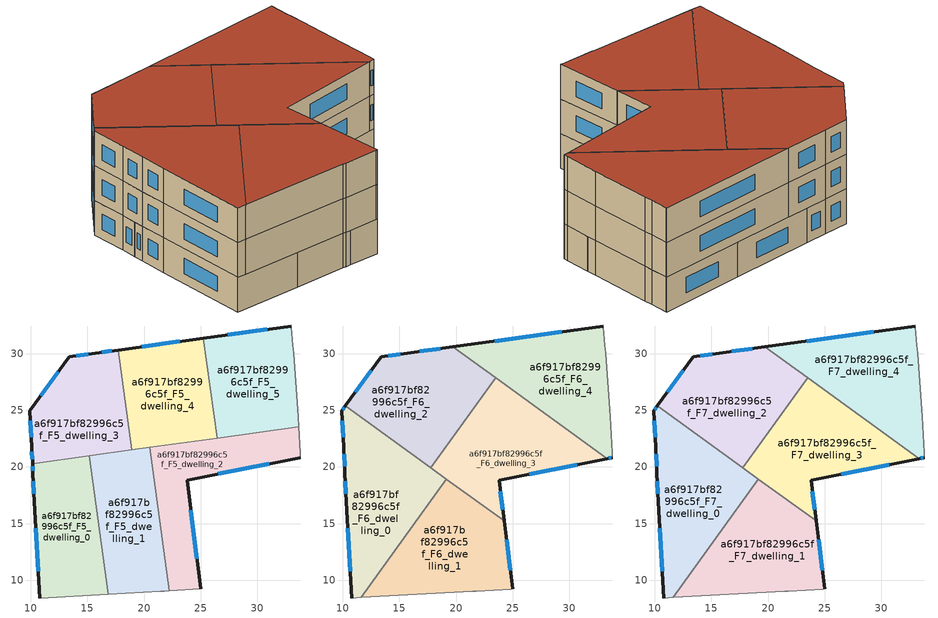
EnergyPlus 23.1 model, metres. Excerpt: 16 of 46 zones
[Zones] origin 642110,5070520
a6f917bf82996c5f_F5_dwelling_0
 floor to a6f917bf82996c5f_F4_dwelling_0 (EU_floor_Construction): 15.16,20.99 16.85,8.76 10.79,8.43 10.29,16.93 10.19,19.43 10.15,20.29 z15
 wall outside (EU_wall_Construction): 10.15,20.29 10.19,19.43 10.29,16.93 10.79,8.43 z15:18
 wall adiabatic (EU_wall_Construction): 10.79,8.43 16.85,8.76 z15:18
 wall to a6f917bf82996c5f_F5_dwelling_1 (EU_wall_Construction): 16.85,8.76 15.16,20.99 z15:18
 wall to a6f917bf82996c5f_F5_dwelling_3 (EU_wall_Construction): 15.16,20.99 10.15,20.29 z15:18
 window (EU_Window_Construction): 10.42,14.58 10.65,10.78 / 10.22,18.74 10.26,17.62 / 10.16,20.06 10.18,19.67 z15.83:17.17
a6f917bf82996c5f_F5_dwelling_1
 floor to a6f917bf82996c5f_F4_dwelling_1 (EU_floor_Construction): 20.49,21.72 22.24,9.05 21.79,9.02 21.49,9.02 16.85,8.76 15.16,20.99 z15
 wall adiabatic (EU_wall_Construction): 16.85,8.76 21.49,9.02 21.79,9.02 22.24,9.05 z15:18
 wall to a6f917bf82996c5f_F5_dwelling_2 (EU_wall_Construction): 22.24,9.05 20.49,21.72 z15:18
 wall to a6f917bf82996c5f_F5_dwelling_4 (EU_wall_Construction): 20.49,21.72 18.92,21.5 z15:18
 wall to a6f917bf82996c5f_F5_dwelling_3 (EU_wall_Construction): 18.92,21.5 15.16,20.98 z15:18
a6f917bf82996c5f_F5_dwelling_2
 floor to a6f917bf82996c5f_F4_dwelling_2 (EU_floor_Construction): 33.66,23.54 33.81,21.23 33.81,20.83 23.8,18.83 24.99,9.22 22.24,9.05 20.49,21.72 z15
 wall outside (EU_wall_Construction): 24.99,9.22 23.8,18.83 33.81,20.83 z15:18
 wall adiabatic (EU_wall_Construction): 22.24,9.05 24.99,9.22 / 33.81,20.83 33.81,21.23 33.66,23.54 z15:18
 wall to a6f917bf82996c5f_F5_dwelling_5 (EU_wall_Construction): 33.66,23.54 26.44,22.54 z15:18
 wall to a6f917bf82996c5f_F5_dwelling_4 (EU_wall_Construction): 26.44,22.54 20.49,21.72 z15:18
 window (EU_Window_Construction): 26.57,19.38 31.03,20.28 / 24.66,11.88 24.13,16.17 z15.83:17.17
a6f917bf82996c5f_F5_dwelling_3
 floor to a6f917bf82996c5f_F4_dwelling_3 (EU_floor_Construction): 17.71,30.32 18.92,21.5 10.15,20.29 10.09,21.74 9.89,24.94 13.39,29.74 15.69,30.04 z15
 wall outside (EU_wall_Construction): 17.71,30.32 15.69,30.04 13.39,29.74 9.89,24.94 10.09,21.74 10.15,20.29 z15:18
 wall to a6f917bf82996c5f_F5_dwelling_4 (EU_wall_Construction): 18.92,21.5 17.71,30.32 z15:18
 window (EU_Window_Construction): 17.15,30.24 16.25,30.12 / 10.11,21.34 10.13,20.69 / 9.94,24.05 10.03,22.62 / 12.42,28.41 10.86,26.27 / 15.06,29.96 14.03,29.82 z15.83:17.17
a6f917bf82996c5f_F5_dwelling_4
 floor to a6f917bf82996c5f_F4_dwelling_4 (EU_floor_Construction): 25.22,31.36 26.44,22.54 18.92,21.5 17.71,30.32 z15
 wall outside (EU_wall_Construction): 25.22,31.36 17.71,30.32 z15:18
 wall to a6f917bf82996c5f_F5_dwelling_5 (EU_wall_Construction): 26.44,22.54 25.22,31.36 z15:18
 window (EU_Window_Construction): 23.14,31.07 19.79,30.61 z15.83:17.17
a6f917bf82996c5f_F5_dwelling_5
 floor to a6f917bf82996c5f_F4_dwelling_5 (EU_floor_Construction): 33.01,32.44 33.01,32.34 33.11,30.74 33.21,30.04 33.61,24.43 33.66,23.54 26.44,22.54 25.22,31.36 z15
 wall outside (EU_wall_Construction): 33.01,32.44 25.22,31.36 z15:18
 wall adiabatic (EU_wall_Construction): 33.66,23.54 33.61,24.43 33.21,30.04 33.11,30.74 33.01,32.34 33.01,32.44 z15:18
 window (EU_Window_Construction): 30.85,32.14 27.38,31.66 z15.83:17.17
a6f917bf82996c5f_F6_dwelling_0
 floor to a6f917bf82996c5f_F5_dwelling_0 (EU_floor_Construction): 15.16,20.99 16.04,14.61 11.61,8.47 10.79,8.43 10.29,16.93 10.19,19.43 10.15,20.29 z18
 floor to a6f917bf82996c5f_F5_dwelling_3 (EU_floor_Construction): 16.11,21.12 10.15,20.29 10.09,21.74 9.89,24.94 10.21,25.38 z18
 floor to a6f917bf82996c5f_F5_dwelling_1 (EU_floor_Construction): 19.15,18.92 16.04,14.61 15.16,20.99 16.11,21.12 z18
 wall outside (EU_wall_Construction): 10.21,25.38 9.89,24.94 10.09,21.74 10.19,19.43 10.29,16.93 10.79,8.43 z18:21
 wall to a6f917bf82996c5f_F6_dwelling_1 (EU_wall_Construction): 11.61,8.47 19.15,18.92 z18:21
 wall adiabatic (EU_wall_Construction): 10.79,8.43 11.61,8.47 z18:21
 wall to a6f917bf82996c5f_F6_dwelling_2 (EU_wall_Construction): 17.77,19.91 10.21,25.38 z18:21
 wall to a6f917bf82996c5f_F6_dwelling_3 (EU_wall_Construction): 19.15,18.92 17.77,19.91 z18:21
 window (EU_Window_Construction): 10.12,25.25 9.98,25.06 / 10.42,14.58 10.65,10.78 / 10.22,18.74 10.26,17.62 / 10.12,21.1 10.16,20.07 / 9.94,24.05 10.03,22.62 z18.83:20.17
a6f917bf82996c5f_F6_dwelling_1
 floor to a6f917bf82996c5f_F5_dwelling_1 (EU_floor_Construction): 21.07,17.53 22.24,9.05 21.79,9.02 21.49,9.02 16.85,8.76 16.04,14.61 19.15,18.92 z18
 floor to a6f917bf82996c5f_F5_dwelling_0 (EU_floor_Construction): 16.04,14.61 16.85,8.76 11.61,8.47 z18
 floor to a6f917bf82996c5f_F5_dwelling_2 (EU_floor_Construction): 24.24,15.24 24.99,9.22 22.24,9.05 21.07,17.53 z18
 wall outside (EU_wall_Construction): 24.99,9.22 24.24,15.24 z18:21
 wall adiabatic (EU_wall_Construction): 11.61,8.47 21.49,9.02 21.79,9.02 24.89,9.22 24.99,9.22 z18:21
 wall to a6f917bf82996c5f_F6_dwelling_3 (EU_wall_Construction): 24.24,15.24 19.15,18.92 z18:21
 window (EU_Window_Construction): 24.79,10.89 24.45,13.57 z18.83:20.17
a6f917bf82996c5f_F6_dwelling_2
 floor to a6f917bf82996c5f_F5_dwelling_3 (EU_floor_Construction): 17.71,30.32 18.92,21.5 16.11,21.12 10.21,25.38 13.39,29.74 15.69,30.04 z18
 floor to a6f917bf82996c5f_F5_dwelling_4 (EU_floor_Construction): 23.51,27.86 18.92,21.5 17.71,30.32 19.71,30.6 z18
 floor to a6f917bf82996c5f_F5_dwelling_1 (EU_floor_Construction): 18.92,21.5 17.77,19.91 16.11,21.12 z18
 wall outside (EU_wall_Construction): 19.71,30.6 15.69,30.04 13.39,29.74 10.21,25.38 z18:21
 wall to a6f917bf82996c5f_F6_dwelling_3 (EU_wall_Construction): 17.77,19.91 23.51,27.86 z18:21
 wall to a6f917bf82996c5f_F6_dwelling_4 (EU_wall_Construction): 23.51,27.86 19.71,30.6 z18:21
 window (EU_Window_Construction): 12.51,28.53 11.09,26.58 / 15.06,29.96 14.03,29.82 / 18.6,30.44 16.81,30.19 z18.83:20.17
a6f917bf82996c5f_F6_dwelling_3
 floor to a6f917bf82996c5f_F5_dwelling_2 (EU_floor_Construction): 33.36,20.74 23.8,18.83 24.24,15.24 21.07,17.53 20.49,21.72 30.16,23.05 z18
 floor to a6f917bf82996c5f_F5_dwelling_1 (EU_floor_Construction): 20.49,21.72 21.07,17.53 17.77,19.91 18.92,21.5 z18
 floor to a6f917bf82996c5f_F5_dwelling_5 (EU_floor_Construction): 30.16,23.05 26.44,22.54 25.95,26.09 z18
 floor to a6f917bf82996c5f_F5_dwelling_4 (EU_floor_Construction): 25.95,26.09 26.44,22.54 18.92,21.5 23.51,27.86 z18
 wall outside (EU_wall_Construction): 24.24,15.24 23.8,18.83 33.36,20.74 z18:21
 wall to a6f917bf82996c5f_F6_dwelling_4 (EU_wall_Construction): 33.36,20.74 23.51,27.86 z18:21
 window (EU_Window_Construction): 24.12,16.23 23.92,17.84 / 26.44,19.36 30.71,20.21 z18.83:20.17
a6f917bf82996c5f_F6_dwelling_4
 floor to a6f917bf82996c5f_F5_dwelling_4 (EU_floor_Construction): 25.22,31.36 25.95,26.09 19.71,30.6 z18
 floor to a6f917bf82996c5f_F5_dwelling_5 (EU_floor_Construction): 33.01,32.44 33.01,32.34 33.11,30.74 33.21,30.04 33.61,24.43 33.66,23.54 30.16,23.05 25.95,26.09 25.22,31.36 z18
 floor to a6f917bf82996c5f_F5_dwelling_2 (EU_floor_Construction): 33.66,23.54 33.81,21.23 33.81,20.83 33.36,20.74 30.16,23.05 z18
 wall outside (EU_wall_Construction): 33.36,20.74 33.81,20.83 / 33.01,32.44 19.71,30.6 z18:21
 wall adiabatic (EU_wall_Construction): 33.81,20.83 33.81,21.23 33.61,24.43 33.21,30.04 33.11,30.74 33.01,32.34 33.01,32.44 z18:21
 window (EU_Window_Construction): 33.48,20.76 33.68,20.8 / 29.33,31.93 23.39,31.11 z18.83:20.17
a6f917bf82996c5f_F7_dwelling_0
 floor to a6f917bf82996c5f_F6_dwelling_0 (EU_floor_Construction): 19.15,18.92 11.61,8.47 10.79,8.43 10.29,16.93 10.19,19.43 10.09,21.74 9.89,24.94 10.21,25.38 z21
 wall outside (EU_wall_Construction): 10.21,25.38 9.89,24.94 10.09,21.74 10.19,19.43 10.29,16.93 10.79,8.43 z21:24
 wall to a6f917bf82996c5f_F7_dwelling_1 (EU_wall_Construction): 11.61,8.47 19.15,18.92 z21:24
 wall adiabatic (EU_wall_Construction): 10.79,8.43 11.61,8.47 z21:24
 wall to a6f917bf82996c5f_F7_dwelling_2 (EU_wall_Construction): 17.77,19.91 10.21,25.38 z21:24
 wall to a6f917bf82996c5f_F7_dwelling_3 (EU_wall_Construction): 19.15,18.92 17.77,19.91 z21:24
 window (EU_Window_Construction): 10.12,25.25 9.98,25.06 / 10.42,14.58 10.65,10.78 / 10.22,18.74 10.26,17.62 / 10.12,21.1 10.16,20.07 / 9.94,24.05 10.03,22.62 z21.83:23.17
 roof outside (EU_roof_Construction): 11.61,8.47 19.15,18.92 10.21,25.38 9.89,24.94 10.09,21.74 10.19,19.43 10.29,16.93 10.79,8.43 z24
a6f917bf82996c5f_F7_dwelling_1
 floor to a6f917bf82996c5f_F6_dwelling_1 (EU_floor_Construction): 24.24,15.24 24.99,9.22 24.89,9.22 21.79,9.02 21.49,9.02 11.61,8.47 19.15,18.92 z21
 wall outside (EU_wall_Construction): 24.99,9.22 24.24,15.24 z21:24
 wall adiabatic (EU_wall_Construction): 11.61,8.47 21.49,9.02 21.79,9.02 24.89,9.22 24.99,9.22 z21:24
 wall to a6f917bf82996c5f_F7_dwelling_3 (EU_wall_Construction): 24.24,15.24 19.15,18.92 z21:24
 window (EU_Window_Construction): 24.79,10.89 24.45,13.57 z21.83:23.17
 roof outside (EU_roof_Construction): 24.99,9.22 24.24,15.24 19.15,18.92 11.61,8.47 21.49,9.02 21.79,9.02 24.89,9.22 z24
a6f917bf82996c5f_F7_dwelling_2
 floor to a6f917bf82996c5f_F6_dwelling_2 (EU_floor_Construction): 23.51,27.86 17.77,19.91 10.21,25.38 13.39,29.74 15.69,30.04 19.71,30.6 z21
 wall outside (EU_wall_Construction): 19.71,30.6 15.69,30.04 13.39,29.74 10.21,25.38 z21:24
 wall to a6f917bf82996c5f_F7_dwelling_3 (EU_wall_Construction): 17.77,19.91 23.51,27.86 z21:24
 wall to a6f917bf82996c5f_F7_dwelling_4 (EU_wall_Construction): 23.51,27.86 19.71,30.6 z21:24
 window (EU_Window_Construction): 12.51,28.53 11.09,26.58 / 15.06,29.96 14.03,29.82 / 18.6,30.44 16.81,30.19 z21.83:23.17
 roof outside (EU_roof_Construction): 17.77,19.91 23.51,27.86 19.71,30.6 15.69,30.04 13.39,29.74 10.21,25.38 z24
a6f917bf82996c5f_F7_dwelling_3
 floor to a6f917bf82996c5f_F6_dwelling_3 (EU_floor_Construction): 33.36,20.74 23.8,18.83 24.24,15.24 17.77,19.91 23.51,27.86 z21
 wall outside (EU_wall_Construction): 24.24,15.24 23.8,18.83 33.36,20.74 z21:24
 wall to a6f917bf82996c5f_F7_dwelling_4 (EU_wall_Construction): 33.36,20.74 23.51,27.86 z21:24
 window (EU_Window_Construction): 24.12,16.23 23.92,17.84 / 26.44,19.36 30.71,20.21 z21.83:23.17
 roof outside (EU_roof_Construction): 33.36,20.74 23.51,27.86 17.77,19.91 24.24,15.24 23.8,18.83 z24
a6f917bf82996c5f_F7_dwelling_4
 floor to a6f917bf82996c5f_F6_dwelling_4 (EU_floor_Construction): 33.01,32.44 33.01,32.34 33.11,30.74 33.21,30.04 33.61,24.43 33.81,21.23 33.81,20.83 33.36,20.74 19.71,30.6 z21
 wall outside (EU_wall_Construction): 33.36,20.74 33.81,20.83 / 33.01,32.44 19.71,30.6 z21:24
 wall adiabatic (EU_wall_Construction): 33.81,20.83 33.81,21.23 33.61,24.43 33.21,30.04 33.11,30.74 33.01,32.34 33.01,32.44 z21:24
 window (EU_Window_Construction): 33.48,20.76 33.68,20.8 / 29.33,31.93 23.39,31.11 z21.83:23.17
 roof outside (EU_roof_Construction): 33.81,20.83 33.81,21.23 33.61,24.43 33.21,30.04 33.11,30.74 33.01,32.34 33.01,32.44 19.71,30.6 33.36,20.74 z24
[Building]
EU S2 Campaign: North Axis=0; Terrain=City; Solar Distribution=FullExterior
[Site:Location]
Lyon-Bron: Latitude=45.75; Longitude=5; Time Zone=1; Elevation=198
[SizingPeriod:WeatherFileDays]
AnnualSizingPeriod: Begin Month=1; Begin Day of Month=1; End Month=12; End Day of Month=31; Day of Week for Start Day=Monday; Use Weather File Daylight Saving Period=No; Use Weather File Rain and Snow Indicators=No
[MATERIAL]
EU_InternalMass_Material: Roughness=MediumRough; Thickness=0.1; Conductivity=1; Density=1800; Specific Heat=900; Thermal Absorptance=0.9; Solar Absorptance=0.7; Visible Absorptance=0.7
[MATERIAL:NOMASS] Roughness=MediumRough; Thermal Absorptance=0.9; Solar Absorptance=0.7; Visible Absorptance=0.7
Name | Thermal Resistance
EU_wall_NoMass | 1.97775
EU_roof_NoMass | 1.81626
EU_floor_NoMass | 1.84812
[WINDOWMATERIAL:SIMPLEGLAZINGSYSTEM]
EU_Window_SimpleGlazing: UFactor=3.27502; Solar Heat Gain Coefficient=0.76; Visible Transmittance=0.76
[CONSTRUCTION]
EU_wall_Construction: EU_wall_NoMass
EU_roof_Construction: EU_roof_NoMass
EU_floor_Construction: EU_floor_NoMass
EU_Window_Construction: EU_Window_SimpleGlazing
EU_InternalMass_Construction: EU_InternalMass_Material
[ZONE] Type=1; Multiplier=1; Ceiling Height=autocalculate; Floor Area=autocalculate; Part of Total Floor Area=Yes
Name | Volume
a6f917bf82996c5f_F5_dwelling_0; a6f917bf82996c5f_F5_dwelling_1 | 202.613
a6f917bf82996c5f_F6_dwelling_0; a6f917bf82996c5f_F7_dwelling_0 | 243.11
a6f917bf82996c5f_F6_dwelling_1; a6f917bf82996c5f_F7_dwelling_1 | 243.13
a6f917bf82996c5f_F5_dwelling_2 | 202.587
a6f917bf82996c5f_F6_dwelling_2; a6f917bf82996c5f_F7_dwelling_2; a6f917bf82996c5f_F6_dwelling_4; a6f917bf82996c5f_F7_dwelling_4 | 243.127
a6f917bf82996c5f_F5_dwelling_3 | 202.614
a6f917bf82996c5f_F6_dwelling_3; a6f917bf82996c5f_F7_dwelling_3 | 243.122
a6f917bf82996c5f_F5_dwelling_4 | 202.584
a6f917bf82996c5f_F5_dwelling_5 | 202.605
[INTERNALMASS] Construction=EU_InternalMass_Construction
Name | Zone or ZoneList | Surface Area
a6f917bf82996c5f_F5_dwelling_0_EU_InternalMass | a6f917bf82996c5f_F5_dwelling_0 | 67.5375
a6f917bf82996c5f_F5_dwelling_1_EU_InternalMass | a6f917bf82996c5f_F5_dwelling_1 | 67.5373
a6f917bf82996c5f_F5_dwelling_2_EU_InternalMass | a6f917bf82996c5f_F5_dwelling_2 | 67.5289
a6f917bf82996c5f_F5_dwelling_3_EU_InternalMass | a6f917bf82996c5f_F5_dwelling_3 | 67.5383
a6f917bf82996c5f_F5_dwelling_4_EU_InternalMass | a6f917bf82996c5f_F5_dwelling_4 | 67.5281
a6f917bf82996c5f_F5_dwelling_5_EU_InternalMass | a6f917bf82996c5f_F5_dwelling_5 | 67.5348
a6f917bf82996c5f_F6_dwelling_0_EU_InternalMass | a6f917bf82996c5f_F6_dwelling_0 | 81.037
a6f917bf82996c5f_F6_dwelling_1_EU_InternalMass | a6f917bf82996c5f_F6_dwelling_1 | 81.0434
a6f917bf82996c5f_F6_dwelling_2_EU_InternalMass | a6f917bf82996c5f_F6_dwelling_2 | 81.044
a6f917bf82996c5f_F6_dwelling_3_EU_InternalMass | a6f917bf82996c5f_F6_dwelling_3 | 81.0414
a6f917bf82996c5f_F6_dwelling_4_EU_InternalMass | a6f917bf82996c5f_F6_dwelling_4 | 81.042
a6f917bf82996c5f_F7_dwelling_0_EU_InternalMass | a6f917bf82996c5f_F7_dwelling_0 | 81.037
a6f917bf82996c5f_F7_dwelling_1_EU_InternalMass | a6f917bf82996c5f_F7_dwelling_1 | 81.0434
a6f917bf82996c5f_F7_dwelling_2_EU_InternalMass | a6f917bf82996c5f_F7_dwelling_2 | 81.044
a6f917bf82996c5f_F7_dwelling_3_EU_InternalMass | a6f917bf82996c5f_F7_dwelling_3 | 81.0414
a6f917bf82996c5f_F7_dwelling_4_EU_InternalMass | a6f917bf82996c5f_F7_dwelling_4 | 81.042
[OTHEREQUIPMENT] Fuel Type=Electricity; Design Level Calculation Method=Watts/Area; Power per Zone Floor Area=1; Fraction Latent=0; Fraction Radiant=0; Fraction Lost=0; Carbon Dioxide Generation Rate=0; EndUse Subcategory=EU_Step8_InternalGains
Name | Zone or ZoneList or Space or SpaceList | Schedule
EU_Step8_InternalGain_a6f917bf82996c5f_F5_dwelling_0_f000 | a6f917bf82996c5f_F5_dwelling_0 | EU_Step8_GainSchedule_a6f917bf82996c5f_F5_dwelling_0_f000
EU_Step8_InternalGain_a6f917bf82996c5f_F5_dwelling_1_f000 | a6f917bf82996c5f_F5_dwelling_1 | EU_Step8_GainSchedule_a6f917bf82996c5f_F5_dwelling_1_f000
EU_Step8_InternalGain_a6f917bf82996c5f_F5_dwelling_2_f000 | a6f917bf82996c5f_F5_dwelling_2 | EU_Step8_GainSchedule_a6f917bf82996c5f_F5_dwelling_2_f000
EU_Step8_InternalGain_a6f917bf82996c5f_F5_dwelling_3_f000 | a6f917bf82996c5f_F5_dwelling_3 | EU_Step8_GainSchedule_a6f917bf82996c5f_F5_dwelling_3_f000
EU_Step8_InternalGain_a6f917bf82996c5f_F5_dwelling_4_f000 | a6f917bf82996c5f_F5_dwelling_4 | EU_Step8_GainSchedule_a6f917bf82996c5f_F5_dwelling_4_f000
EU_Step8_InternalGain_a6f917bf82996c5f_F5_dwelling_5_f000 | a6f917bf82996c5f_F5_dwelling_5 | EU_Step8_GainSchedule_a6f917bf82996c5f_F5_dwelling_5_f000
EU_Step8_InternalGain_a6f917bf82996c5f_F6_dwelling_0_f000 | a6f917bf82996c5f_F6_dwelling_0 | EU_Step8_GainSchedule_a6f917bf82996c5f_F6_dwelling_0_f000
EU_Step8_InternalGain_a6f917bf82996c5f_F6_dwelling_1_f000 | a6f917bf82996c5f_F6_dwelling_1 | EU_Step8_GainSchedule_a6f917bf82996c5f_F6_dwelling_1_f000
EU_Step8_InternalGain_a6f917bf82996c5f_F6_dwelling_2_f000 | a6f917bf82996c5f_F6_dwelling_2 | EU_Step8_GainSchedule_a6f917bf82996c5f_F6_dwelling_2_f000
EU_Step8_InternalGain_a6f917bf82996c5f_F6_dwelling_3_f000 | a6f917bf82996c5f_F6_dwelling_3 | EU_Step8_GainSchedule_a6f917bf82996c5f_F6_dwelling_3_f000
EU_Step8_InternalGain_a6f917bf82996c5f_F6_dwelling_4_f000 | a6f917bf82996c5f_F6_dwelling_4 | EU_Step8_GainSchedule_a6f917bf82996c5f_F6_dwelling_4_f000
EU_Step8_InternalGain_a6f917bf82996c5f_F7_dwelling_0_f000 | a6f917bf82996c5f_F7_dwelling_0 | EU_Step8_GainSchedule_a6f917bf82996c5f_F7_dwelling_0_f000
EU_Step8_InternalGain_a6f917bf82996c5f_F7_dwelling_1_f000 | a6f917bf82996c5f_F7_dwelling_1 | EU_Step8_GainSchedule_a6f917bf82996c5f_F7_dwelling_1_f000
EU_Step8_InternalGain_a6f917bf82996c5f_F7_dwelling_2_f000 | a6f917bf82996c5f_F7_dwelling_2 | EU_Step8_GainSchedule_a6f917bf82996c5f_F7_dwelling_2_f000
EU_Step8_InternalGain_a6f917bf82996c5f_F7_dwelling_3_f000 | a6f917bf82996c5f_F7_dwelling_3 | EU_Step8_GainSchedule_a6f917bf82996c5f_F7_dwelling_3_f000
EU_Step8_InternalGain_a6f917bf82996c5f_F7_dwelling_4_f000 | a6f917bf82996c5f_F7_dwelling_4 | EU_Step8_GainSchedule_a6f917bf82996c5f_F7_dwelling_4_f000
[ZONEVENTILATION:DESIGNFLOWRATE] Schedule=EU_AlwaysOn; Design Flow Rate Calculation Method=AirChanges/Hour; Air Changes per Hour=0.759424; Ventilation Type=Natural; Fan Pressure Rise=0; Fan Total Efficiency=1; Constant Term Coefficient=1; Temperature Term Coefficient=0; Velocity Term Coefficient=0; Velocity Squared Term Coefficient=0; Minimum Indoor Temperature=-100; Maximum Indoor Temperature=100; Delta Temperature=-100; Minimum Outdoor Temperature=-100; Maximum Outdoor Temperature=100; Maximum Wind Speed=40
Name | Zone or ZoneList or Space or SpaceList
EU_ConstantAir_a6f917bf82996c5f_F5_dwelling_0 | a6f917bf82996c5f_F5_dwelling_0
EU_ConstantAir_a6f917bf82996c5f_F5_dwelling_1 | a6f917bf82996c5f_F5_dwelling_1
EU_ConstantAir_a6f917bf82996c5f_F5_dwelling_2 | a6f917bf82996c5f_F5_dwelling_2
EU_ConstantAir_a6f917bf82996c5f_F5_dwelling_3 | a6f917bf82996c5f_F5_dwelling_3
EU_ConstantAir_a6f917bf82996c5f_F5_dwelling_4 | a6f917bf82996c5f_F5_dwelling_4
EU_ConstantAir_a6f917bf82996c5f_F5_dwelling_5 | a6f917bf82996c5f_F5_dwelling_5
EU_ConstantAir_a6f917bf82996c5f_F6_dwelling_0 | a6f917bf82996c5f_F6_dwelling_0
EU_ConstantAir_a6f917bf82996c5f_F6_dwelling_1 | a6f917bf82996c5f_F6_dwelling_1
EU_ConstantAir_a6f917bf82996c5f_F6_dwelling_2 | a6f917bf82996c5f_F6_dwelling_2
EU_ConstantAir_a6f917bf82996c5f_F6_dwelling_3 | a6f917bf82996c5f_F6_dwelling_3
EU_ConstantAir_a6f917bf82996c5f_F6_dwelling_4 | a6f917bf82996c5f_F6_dwelling_4
EU_ConstantAir_a6f917bf82996c5f_F7_dwelling_0 | a6f917bf82996c5f_F7_dwelling_0
EU_ConstantAir_a6f917bf82996c5f_F7_dwelling_1 | a6f917bf82996c5f_F7_dwelling_1
EU_ConstantAir_a6f917bf82996c5f_F7_dwelling_2 | a6f917bf82996c5f_F7_dwelling_2
EU_ConstantAir_a6f917bf82996c5f_F7_dwelling_3 | a6f917bf82996c5f_F7_dwelling_3
EU_ConstantAir_a6f917bf82996c5f_F7_dwelling_4 | a6f917bf82996c5f_F7_dwelling_4
[HVACTEMPLATE:THERMOSTAT] Constant Heating Setpoint=20; Constant Cooling Setpoint=50
EU_HeatOnly_a6f917bf82996c5f_F4_dwelling_3; EU_HeatOnly_a6f917bf82996c5f_F4_dwelling_4; EU_HeatOnly_a6f917bf82996c5f_F4_dwelling_5; EU_HeatOnly_a6f917bf82996c5f_F5_dwelling_0; EU_HeatOnly_a6f917bf82996c5f_F5_dwelling_1; EU_HeatOnly_a6f917bf82996c5f_F5_dwelling_2; EU_HeatOnly_a6f917bf82996c5f_F5_dwelling_3; EU_HeatOnly_a6f917bf82996c5f_F5_dwelling_4; EU_HeatOnly_a6f917bf82996c5f_F5_dwelling_5; EU_HeatOnly_a6f917bf82996c5f_F6_dwelling_0; EU_HeatOnly_a6f917bf82996c5f_F6_dwelling_1; EU_HeatOnly_a6f917bf82996c5f_F6_dwelling_2; EU_HeatOnly_a6f917bf82996c5f_F6_dwelling_3; EU_HeatOnly_a6f917bf82996c5f_F6_dwelling_4; EU_HeatOnly_a6f917bf82996c5f_F7_dwelling_0; EU_HeatOnly_a6f917bf82996c5f_F7_dwelling_1; EU_HeatOnly_a6f917bf82996c5f_F7_dwelling_2; EU_HeatOnly_a6f917bf82996c5f_F7_dwelling_3; EU_HeatOnly_a6f917bf82996c5f_F7_dwelling_4
[HVACTEMPLATE:ZONE:IDEALLOADSAIRSYSTEM] System Availability Schedule=EU_AlwaysOn; Maximum Heating Supply Air Temperature=50; Minimum Cooling Supply Air Temperature=13; Maximum Heating Supply Air Humidity Ratio=0.0156; Minimum Cooling Supply Air Humidity Ratio=0.0077; Heating Limit=NoLimit; Cooling Limit=NoLimit; Heating Availability Schedule=EU_AlwaysOn; Cooling Availability Schedule=EU_CoolingOff; Dehumidification Control Type=ConstantSensibleHeatRatio; Cooling Sensible Heat Ratio=0.7; Dehumidification Setpoint=60; Humidification Control Type=None; Humidification Setpoint=30; Outdoor Air Method=None; Outdoor Air Flow Rate per Person=0.00944; Outdoor Air Flow Rate per Zone Floor Area=0; Outdoor Air Flow Rate per Zone=0; Demand Controlled Ventilation Type=None; Outdoor Air Economizer Type=NoEconomizer; Heat Recovery Type=None; Sensible Heat Recovery Effectiveness=0.7; Latent Heat Recovery Effectiveness=0.65
Name | Template Thermostat
a6f917bf82996c5f_F5_dwelling_0 | EU_HeatOnly_a6f917bf82996c5f_F5_dwelling_0
a6f917bf82996c5f_F5_dwelling_1 | EU_HeatOnly_a6f917bf82996c5f_F5_dwelling_1
a6f917bf82996c5f_F5_dwelling_2 | EU_HeatOnly_a6f917bf82996c5f_F5_dwelling_2
a6f917bf82996c5f_F5_dwelling_3 | EU_HeatOnly_a6f917bf82996c5f_F5_dwelling_3
a6f917bf82996c5f_F5_dwelling_4 | EU_HeatOnly_a6f917bf82996c5f_F5_dwelling_4
a6f917bf82996c5f_F5_dwelling_5 | EU_HeatOnly_a6f917bf82996c5f_F5_dwelling_5
a6f917bf82996c5f_F6_dwelling_0 | EU_HeatOnly_a6f917bf82996c5f_F6_dwelling_0
a6f917bf82996c5f_F6_dwelling_1 | EU_HeatOnly_a6f917bf82996c5f_F6_dwelling_1
a6f917bf82996c5f_F6_dwelling_2 | EU_HeatOnly_a6f917bf82996c5f_F6_dwelling_2
a6f917bf82996c5f_F6_dwelling_3 | EU_HeatOnly_a6f917bf82996c5f_F6_dwelling_3
a6f917bf82996c5f_F6_dwelling_4 | EU_HeatOnly_a6f917bf82996c5f_F6_dwelling_4
a6f917bf82996c5f_F7_dwelling_0 | EU_HeatOnly_a6f917bf82996c5f_F7_dwelling_0
a6f917bf82996c5f_F7_dwelling_1 | EU_HeatOnly_a6f917bf82996c5f_F7_dwelling_1
a6f917bf82996c5f_F7_dwelling_2 | EU_HeatOnly_a6f917bf82996c5f_F7_dwelling_2
a6f917bf82996c5f_F7_dwelling_3 | EU_HeatOnly_a6f917bf82996c5f_F7_dwelling_3
a6f917bf82996c5f_F7_dwelling_4 | EU_HeatOnly_a6f917bf82996c5f_F7_dwelling_4
[SIZING:ZONE] Zone Cooling Design Supply Air Temperature Input Method=SupplyAirTemperature; Zone Cooling Design Supply Air Temperature=13; Zone Heating Design Supply Air Temperature Input Method=SupplyAirTemperature; Zone Heating Design Supply Air Temperature=50; Zone Cooling Design Supply Air Humidity Ratio=0.008; Zone Heating Design Supply Air Humidity Ratio=0.008; Cooling Design Air Flow Method=DesignDay; Cooling Design Air Flow Rate=0; Cooling Minimum Air Flow per Zone Floor Area=0.000762; Cooling Minimum Air Flow=0; Cooling Minimum Air Flow Fraction=0.2; Heating Design Air Flow Method=DesignDay; Heating Design Air Flow Rate=0; Heating Maximum Air Flow per Zone Floor Area=0.002032; Heating Maximum Air Flow=0.141576; Heating Maximum Air Flow Fraction=0.3; Account for Dedicated Outdoor Air System=No; Dedicated Outdoor Air System Control Strategy=NeutralSupplyAir; Dedicated Outdoor Air Low Setpoint Temperature for Design=autosize; Dedicated Outdoor Air High Setpoint Temperature for Design=autosize; Zone Load Sizing Method=Sensible Load Only No Latent Load; Zone Latent Cooling Design Supply Air Humidity Ratio Input Method=HumidityRatioDifference; Zone Cooling Design Supply Air Humidity Ratio Difference=0.005; Zone Latent Heating Design Supply Air Humidity Ratio Input Method=HumidityRatioDifference; Zone Humidification Design Supply Air Humidity Ratio Difference=0.005
a6f917bf82996c5f_F5_dwelling_0; a6f917bf82996c5f_F5_dwelling_1; a6f917bf82996c5f_F5_dwelling_2; a6f917bf82996c5f_F5_dwelling_3; a6f917bf82996c5f_F5_dwelling_4; a6f917bf82996c5f_F5_dwelling_5; a6f917bf82996c5f_F6_dwelling_0; a6f917bf82996c5f_F6_dwelling_1; a6f917bf82996c5f_F6_dwelling_2; a6f917bf82996c5f_F6_dwelling_3; a6f917bf82996c5f_F6_dwelling_4; a6f917bf82996c5f_F7_dwelling_0; a6f917bf82996c5f_F7_dwelling_1; a6f917bf82996c5f_F7_dwelling_2; a6f917bf82996c5f_F7_dwelling_3; a6f917bf82996c5f_F7_dwelling_4
[SCHEDULE:CONSTANT]
Name | Hourly Value
EU_AlwaysOn | 1
EU_CoolingOff | 0
[SCHEDULE:FILE] Column Number=1; Rows to Skip at Top=0; Number of Hours of Data=8760; Column Separator=Comma; Interpolate to Timestep=No; Minutes per Item=60; Adjust Schedule for Daylight Savings=Yes
Name | File
EU_Step8_GainSchedule_a6f917bf82996c5f_F5_dwelling_0_f000 | ../../schedules/a6f917bf82996c5f/a6f917bf82996c5f_F5_dwelling_0_f000_gain.csv
EU_Step8_GainSchedule_a6f917bf82996c5f_F5_dwelling_1_f000 | ../../schedules/a6f917bf82996c5f/a6f917bf82996c5f_F5_dwelling_1_f000_gain.csv
EU_Step8_GainSchedule_a6f917bf82996c5f_F5_dwelling_2_f000 | ../../schedules/a6f917bf82996c5f/a6f917bf82996c5f_F5_dwelling_2_f000_gain.csv
EU_Step8_GainSchedule_a6f917bf82996c5f_F5_dwelling_3_f000 | ../../schedules/a6f917bf82996c5f/a6f917bf82996c5f_F5_dwelling_3_f000_gain.csv
EU_Step8_GainSchedule_a6f917bf82996c5f_F5_dwelling_4_f000 | ../../schedules/a6f917bf82996c5f/a6f917bf82996c5f_F5_dwelling_4_f000_gain.csv
EU_Step8_GainSchedule_a6f917bf82996c5f_F5_dwelling_5_f000 | ../../schedules/a6f917bf82996c5f/a6f917bf82996c5f_F5_dwelling_5_f000_gain.csv
EU_Step8_GainSchedule_a6f917bf82996c5f_F6_dwelling_0_f000 | ../../schedules/a6f917bf82996c5f/a6f917bf82996c5f_F6_dwelling_0_f000_gain.csv
EU_Step8_GainSchedule_a6f917bf82996c5f_F6_dwelling_1_f000 | ../../schedules/a6f917bf82996c5f/a6f917bf82996c5f_F6_dwelling_1_f000_gain.csv
EU_Step8_GainSchedule_a6f917bf82996c5f_F6_dwelling_2_f000 | ../../schedules/a6f917bf82996c5f/a6f917bf82996c5f_F6_dwelling_2_f000_gain.csv
EU_Step8_GainSchedule_a6f917bf82996c5f_F6_dwelling_3_f000 | ../../schedules/a6f917bf82996c5f/a6f917bf82996c5f_F6_dwelling_3_f000_gain.csv
EU_Step8_GainSchedule_a6f917bf82996c5f_F6_dwelling_4_f000 | ../../schedules/a6f917bf82996c5f/a6f917bf82996c5f_F6_dwelling_4_f000_gain.csv
EU_Step8_GainSchedule_a6f917bf82996c5f_F7_dwelling_0_f000 | ../../schedules/a6f917bf82996c5f/a6f917bf82996c5f_F7_dwelling_0_f000_gain.csv
EU_Step8_GainSchedule_a6f917bf82996c5f_F7_dwelling_1_f000 | ../../schedules/a6f917bf82996c5f/a6f917bf82996c5f_F7_dwelling_1_f000_gain.csv
EU_Step8_GainSchedule_a6f917bf82996c5f_F7_dwelling_2_f000 | ../../schedules/a6f917bf82996c5f/a6f917bf82996c5f_F7_dwelling_2_f000_gain.csv
EU_Step8_GainSchedule_a6f917bf82996c5f_F7_dwelling_3_f000 | ../../schedules/a6f917bf82996c5f/a6f917bf82996c5f_F7_dwelling_3_f000_gain.csv
EU_Step8_GainSchedule_a6f917bf82996c5f_F7_dwelling_4_f000 | ../../schedules/a6f917bf82996c5f/a6f917bf82996c5f_F7_dwelling_4_f000_gain.csv
